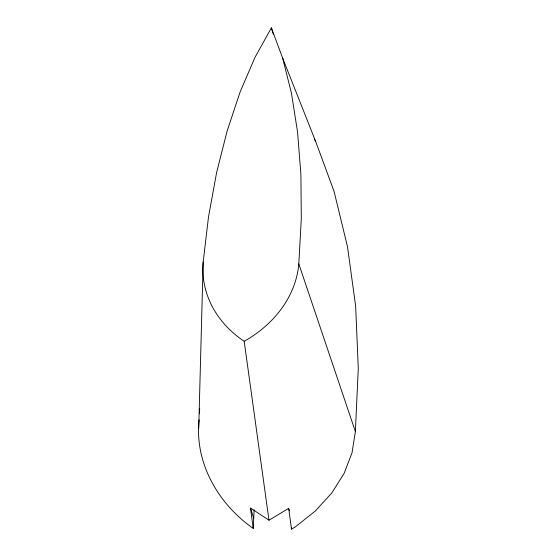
<?xml version="1.0" encoding="UTF-8"?>
<svg xmlns="http://www.w3.org/2000/svg" width="557" height="557" viewBox="0 0 557 557"><rect width="100%" height="100%" fill="white"/><g stroke="black" fill="none" stroke-linecap="round" stroke-linejoin="round"><path stroke-width="0.84" d="M198.717 428.479L203.173 262.006L208.52 216.798L216.582 172.719L227.179 130.832L240.06 92.121L254.904 57.524L271.363 27.85L282.636 58.067L315.673 141.492L334.082 191.427L347.512 246.772L355.645 306.197L358.283 368.281L355.373 431.55L352.031 452.792L344.101 473.436L331.777 492.987L315.346 510.985L295.196 526.999L291.506 529.15L288.693 508.353L268.982 520.21L250.42 507.97L253.247 528.398C218.546 504.301 194.316 462.902 199.134 419.811M253.247 528.398L254.131 509.801M291.506 529.15L291.583 527.486M199.427 413.747L199.678 408.546M355.373 431.55L298.81 263.879L301.302 218.616L300.891 174.376L297.577 132.211L291.443 93.13L282.636 58.067M314.461 139.208L315.673 141.492M271.363 27.85L273.376 34.464M288.944 509.189L289.452 510.853M250.692 508.437L253.72 518.421M203.173 262.006A120.11 97.663 -6.5 0 0 244.196 341.309L268.982 520.21M298.81 263.879A120.11 97.663 -6.5 0 1 244.196 341.309"/></g></svg>
